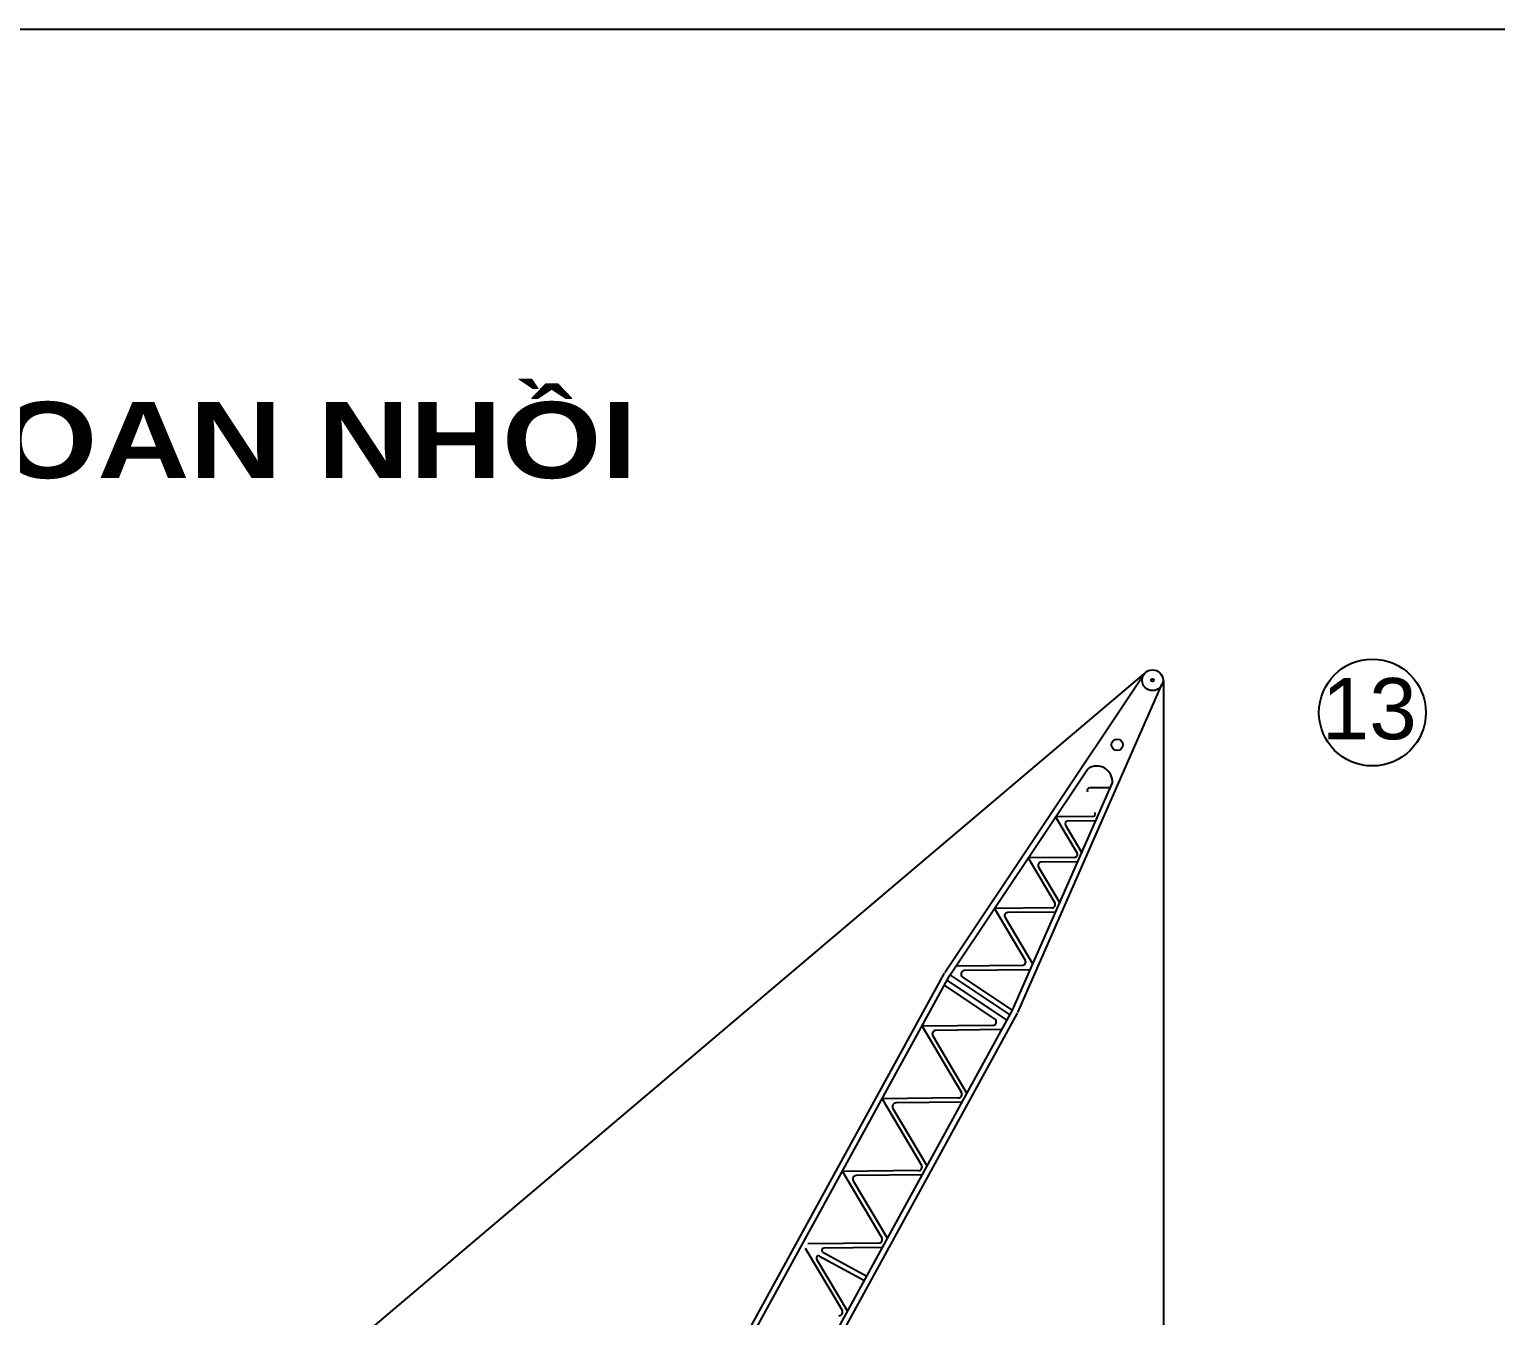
# Model space of a CAD drawing. Header units: millimetres. Extents: x -346728 to 1320345, y -537202 to -385966.
# Drawn here: x 900129 to 919362, y -422343 to -405471 of the extents above; entities that cross this region are included whole.
import ezdxf

# ---------------------------------------------------------------- set-up
doc = ezdxf.new("R2010")
doc.units = ezdxf.units.MM
doc.header["$LTSCALE"] = 100
for name, color, linetype in [('2', 2, 'Continuous'), ('9', 9, 'Continuous'), ('DUONG-BAO', 2, 'Continuous')]:
    doc.layers.add(name, color=color, linetype=linetype)
doc.layers.add('CHU', color=8, linetype='Continuous', lineweight=25)
doc.styles.add('T1', font='VHARIAL.TTF')
doc.styles.add('tieu de', font='VHARIALB.TTF', dxfattribs={"width": 1.2})

# ---------------------------------------------------------------- blocks, each defined once
blk = doc.blocks.new('LVL-KHUNGTEN')
blk.add_lwpolyline([(61073, 41093), (119124, 41093), (119124, 62), (61073, 62)], close=True)
at = {"layer": 'DEFPOINTS'}
blk.add_line((61073, 41093), (119124, 41093), dxfattribs=at)

msp = doc.modelspace()

# ---------------------------------------------------------------- linework, layer by layer
at = {"layer": '9'}
msp.add_line((915011.1, -424707.1, -881.1), (915011.1, -414018.4, -881.1), dxfattribs=at)
msp.add_circle((917745.3, -414432.3, -881.1), 700.9, dxfattribs=at)
at = {"layer": 'DUONG-BAO', "color": 3}
msp.add_line((903778.3, -423214.5, -881.1), (914751.8, -413926.6, -881.1), dxfattribs=at)
at = {"layer": 'DUONG-BAO'}
for p, q in [((912136.7, -417843.1, -881.1), (914751.8, -413926.6, -881.1)), ((913094.2, -418368.1, -881.1), (914989.6, -414057, -881.1)), ((908058.4, -425281.9, -881.1), (912133.3, -417848.8, -881.1)), ((909016.4, -425807.1, -881.1), (913091.3, -418374, -881.1))]:
    msp.add_line(p, q, dxfattribs=at)
at = {"layer": 'DUONG-BAO', "color": 7}
for p, q in [((912199.4, -417885, -881.1), (914012.8, -415169.1, -881.1)), ((913025.3, -418337.7, -881.1), (914334, -415360.9, -881.1)), ((908124.4, -425318.1, -881.1), (912199.4, -417885, -881.1)), ((912993.5, -418395.8, -881.1), (912208.3, -417871.5, -881.1)), ((913025.3, -418337.7, -881.1), (912371.4, -417901.2, -881.1)), ((912790.5, -418450, -881.1), (912131, -418009.6, -881.1)), ((912953.7, -418468.3, -881.1), (912172.9, -417946.9, -881.1)), ((908950.3, -425770.9, -881.1), (913025.3, -418337.7, -881.1)), ((912917.3, -418534.6, -881.1), (912917, -418534.4, -881.1)), ((910493.6, -421560.8, -881.1), (911081.7, -421883.1, -881.1)), ((910536.4, -421509, -881.1), (911113.3, -421825.3, -881.1))]:
    msp.add_line(p, q, dxfattribs=at)
at = {"layer": 'DUONG-BAO', "color": 7, "elevation": -881.1}
for points in [[(914309, -415417.7), (914038.1, -415420.9)], [(914076.8, -415796.3), (913590.3, -415802), (913871.2, -416275.5)], [(913718.8, -415907.9), (913934, -416270.7)], [(914118, -415852.3), (913747.5, -415856.7)], [(913839.2, -416332.4), (913229.5, -416339.7), (913579.3, -416929.3)], [(913882.3, -416388.4), (913401.4, -416394.1)], [(913907.2, -416331.6), (913904.5, -416331.7)], [(913904.5, -416331.7), (913906, -416334.3)], [(913365.5, -416458.1), (913644.7, -416928.8)], [(913543.3, -416993.3), (912790.3, -417002.3), (913191.4, -417678.3)], [(912926.3, -417120.7), (913290.5, -417734.5)], [(913591.7, -417049.3), (912962.3, -417056.7)], [(913151.5, -417749.4), (912283, -417759.7)], [(913259.6, -417804.7), (912397, -417814.9)], [(912764.9, -418536.2), (911838.5, -418547.2), (912354, -419416.1)], [(911978.7, -418672.7), (912427.2, -419428.7)], [(912886.3, -418591.3), (912018.6, -418601.6)], [(912917.5, -418534.4), (912917, -418534.4)], [(912314.1, -419487.2), (911316.7, -419499), (911832.2, -420368)], [(911456.9, -419624.5), (911905.4, -420380.6)], [(912364.5, -419543.1), (911496.8, -419553.4)], [(911792.3, -420439.1), (910794.9, -420450.9), (911310.4, -421319.8)], [(910935, -420576.4), (911383.6, -421332.4)], [(911842.6, -420495), (910975, -420505.3)], [(911270.4, -421391), (910341.1, -421402)], [(910305.6, -421457.7), (910788.6, -422271.7)], [(911320.8, -421446.9), (910549.7, -421456)], [(910455.7, -421600), (910861.7, -422284.3)]]:
    msp.add_lwpolyline(points, dxfattribs=at)
at = {"layer": 'DUONG-BAO'}
for radius in [136.8, 18.1]:
    msp.add_circle((914862.1, -414008.3, -881.1), radius, dxfattribs=at)
at = {"layer": 'DUONG-BAO', "color": 7}
msp.add_circle((914398.8, -414854.4, -881.1), 75.1, dxfattribs=at)
for centre, radius, start, end in [((914127.9, -415341.2, -881.1), 207.1, 354.55402, 123.75725), ((914038.5, -415454.8, -881.1), 33.9, 90.67892, 210.67892), ((914076.4, -415762.4, -881.1), 33.9, 270.67892, 30.67892), ((913747.9, -415890.6, -881.1), 33.9, 90.67892, 210.67892), ((913838.8, -416294.8, -881.1), 37.7, 270.67892, 30.67892), ((913401.9, -416436.5, -881.1), 42.4, 90.67892, 210.67892), ((913542.8, -416951, -881.1), 42.4, 270.67892, 30.67892), ((913150.9, -417702.4, -881.1), 47.1, 270.67892, 30.67892), ((912397.6, -417862, -881.1), 47.1, 90.67892, 236.26793), ((912764.3, -418489.1, -881.1), 47.1, 270.67892, 56.26793), ((912019.2, -418648.7, -881.1), 47.1, 90.67892, 210.67892), ((912313.5, -419440.1, -881.1), 47.1, 270.67892, 30.67892), ((911497.4, -419600.5, -881.1), 47.1, 90.67892, 210.67892), ((911791.7, -420392, -881.1), 47.1, 270.67892, 30.67892), ((910975.5, -420552.4, -881.1), 47.1, 90.67892, 210.67892), ((911269.9, -421343.9, -881.1), 47.1, 270.67892, 30.67892), ((910480, -421585.5, -881.1), 28.3, 61.26793, 209.98371), ((910552.1, -421484.8, -881.1), 28.9, 94.78019, 237.16667), ((910748.1, -422295.7, -881.1), 47.1, 270.67892, 30.67892)]:
    msp.add_arc(centre, radius, start, end, dxfattribs=at)
at = {"layer": 'DUONG-BAO'}
msp.add_arc((912962.8, -417099.1, -881.1), 42.4, 90.67892, 210.67892, dxfattribs=at)

# ---------------------------------------------------------------- block references
at = {"xscale": 1.216631744493498, "yscale": 1.216631744493498, "zscale": 1.216631744493498}
msp.add_blockref('LVL-KHUNGTEN', (788741.7, -455466, -881.1), dxfattribs=at)

# ---------------------------------------------------------------- texts
at = {"layer": '2', "style": 'tieu de', "width": 1.2}
msp.add_text('Quy tr×nh thi c«ng khoan nhåi', height=1000.118, dxfattribs=at).set_placement((878948.3, -411357.8, -881.1))
at = {"layer": 'CHU', "style": 'T1'}
msp.add_text('13', height=802.77, dxfattribs=at).set_placement((917080.3, -414782.7, -881.1))

doc.saveas('drawing.dxf')
